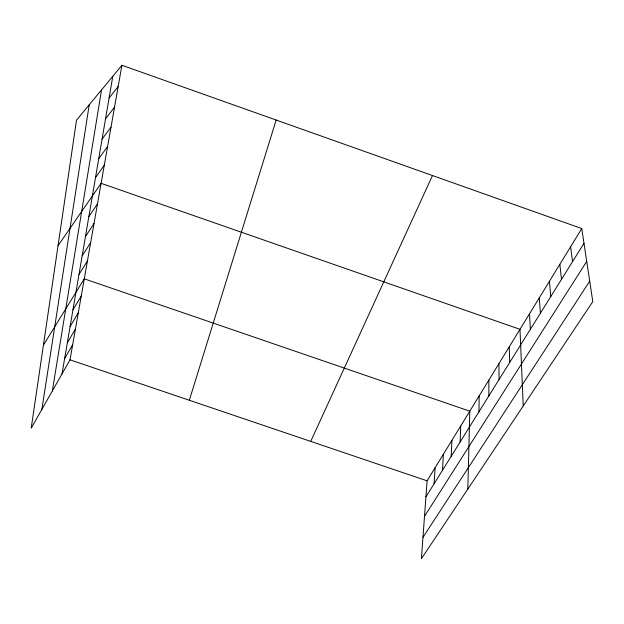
<?xml version="1.0" encoding="UTF-8"?>
<svg xmlns="http://www.w3.org/2000/svg" width="624" height="624" viewBox="0 0 624 624"><rect width="100%" height="100%" fill="white"/><g stroke="black" fill="none" stroke-linecap="round" stroke-linejoin="round"><path stroke-width="0.94" d="M488.849 395.912L488.873 380.063M478.959 411.778L479.177 395.866M467.821 489.107L469.802 411.169L84.279 278.827L43.407 345.181M460.138 441.971L460.715 425.981M451.175 456.347L451.916 440.333M442.494 470.278L443.391 454.241M434.078 483.772L435.115 467.735M581.763 228.556L427.089 480.823L421.403 558.737L592.8 301.595L581.763 228.556L121.914 65.263L76.51 120.175L31.2 428.181L70.005 359.837L121.914 65.263M41.855 409.422L89.224 104.793M52.322 390.983L101.54 89.903M62.026 373.893L112.788 76.307M189.329 400.265L276.151 120.026M310.729 441.394L432.479 175.539M64.631 358.613L72.688 344.635M67.322 342.849L75.449 328.949M70.099 326.57L78.296 312.772M72.969 309.761L81.245 296.072M425.919 496.86L583.994 243.274M78.991 274.42L87.422 261.004M424.499 516.36L586.724 261.386M82.165 255.832L90.675 242.572M422.963 537.373L589.719 281.182M85.449 236.582L94.029 223.501M88.85 216.645L97.508 203.767M58.04 245.7L101.111 183.323L519.979 329.324L523.232 405.974M95.503 177.629L104.309 165.181M98.732 158.675L107.609 146.468M102.079 139.097L111.01 127.148M105.526 118.872L114.527 107.195M109.091 97.952L118.162 86.572M70.005 359.837L427.089 480.823M570.632 246.714L572.551 261.628M559.853 264.295L561.491 279.373M549.416 281.315L550.789 296.548M539.3 297.82L540.423 313.178M529.495 313.81L530.377 329.293M509.254 346.819L509.668 362.505M498.888 363.722L499.083 379.493"/></g></svg>
